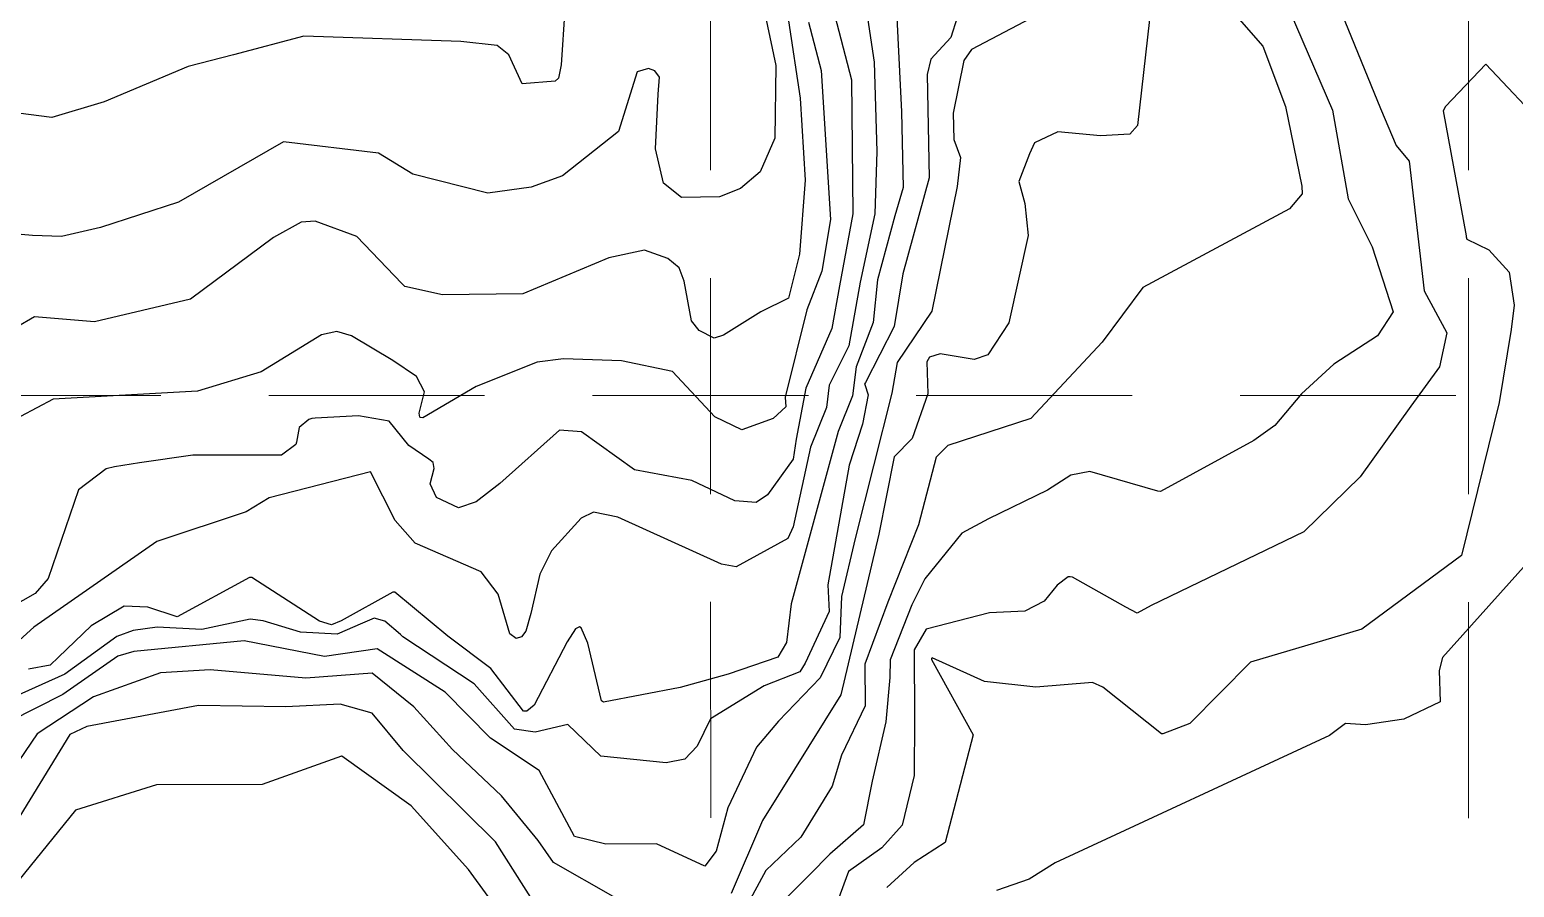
# Model space of a CAD drawing. Header units: inches. Extents: x 2520351 to 2523325, y 7106287 to 7111535.
# Drawn here: x 2520836.4 to 2520939.6, y 7109045.8 to 7109105.4 of the extents above; entities that cross this region are included whole.
import ezdxf

# ---------------------------------------------------------------- set-up
doc = ezdxf.new("R2010")
doc.units = ezdxf.units.IN
doc.header["$MEASUREMENT"] = 0
doc.linetypes.add('DASHED', pattern=[0.75, 0.5, -0.25])
doc.linetypes.add('HIDDEN', pattern=[0.375, 0.25, -0.125])
for name, color, linetype in [('CONTOURS', 35, 'Continuous'), ('GRID', 254, 'DASHED'), ('XPAV-sc1$0$p-foc', 11, 'Continuous')]:
    doc.layers.add(name, color=color, linetype=linetype)

msp = doc.modelspace()

# ---------------------------------------------------------------- linework, layer by layer
at = {"layer": 'CONTOURS'}
for p, q in [((2520886.21, 7109112.91, 745), (2520888.28, 7109102.93, 745)), ((2520921.21, 7109113.18, 735), (2520926.98, 7109099.84, 735)), ((2520925.53, 7109111.65, 734), (2520930.31, 7109099.94, 734)), ((2520902.04, 7109109.87, 739), (2520900.45, 7109104.88, 739)), ((2520896.58, 7109108.39, 740), (2520897.03, 7109099.72, 740)), ((2520917.86, 7109109.16, 736), (2520922.13, 7109104.28, 736)), ((2520914.39, 7109107.37, 737), (2520913.43, 7109098.78, 737)), ((2520873.62, 7109106.82, 746), (2520873.37, 7109102.98, 746)), ((2520892.22, 7109107.01, 742), (2520893.55, 7109101.95, 742)), ((2520894.66, 7109106.26, 741), (2520895.13, 7109103.16, 741)), ((2520905.99, 7109106.2, 738), (2520901.89, 7109104.04, 738)), ((2520889.16, 7109106.04, 744), (2520889.97, 7109100.67, 744)), ((2520890.56, 7109105.96, 743), (2520891.44, 7109102.59, 743)), ((2520855.48, 7109104.97, 746), (2520850.59, 7109103.67, 746)), ((2520866.39, 7109104.61, 746), (2520855.48, 7109104.97, 746)), ((2520868.93, 7109104.32, 746), (2520866.39, 7109104.61, 746)), ((2520869.73, 7109103.69, 746), (2520868.93, 7109104.32, 746)), ((2520900.45, 7109104.88, 739), (2520899.07, 7109103.38, 739)), ((2520922.13, 7109104.28, 736), (2520923.7, 7109100.08, 736)), ((2520850.59, 7109103.67, 746), (2520847.44, 7109102.88, 746)), ((2520870.66, 7109101.66, 746), (2520869.73, 7109103.69, 746)), ((2520895.13, 7109103.16, 741), (2520895.3, 7109096.97, 741)), ((2520899.07, 7109103.38, 739), (2520898.8, 7109102.31, 739)), ((2520901.35, 7109103.28, 738), (2520900.62, 7109099.62, 738)), ((2520901.89, 7109104.04, 738), (2520901.35, 7109103.28, 738)), ((2520847.44, 7109102.88, 746), (2520841.61, 7109100.41, 746)), ((2520873.18, 7109102.05, 746), (2520872.95, 7109101.85, 746)), ((2520873.37, 7109102.98, 746), (2520873.18, 7109102.05, 746)), ((2520878.66, 7109102.51, 745), (2520877.35, 7109098.36, 745)), ((2520879.44, 7109102.73, 745), (2520878.66, 7109102.51, 745)), ((2520879.88, 7109102.56, 745), (2520879.44, 7109102.73, 745)), ((2520880.19, 7109102.13, 745), (2520879.88, 7109102.56, 745)), ((2520880.12, 7109100.94, 745), (2520880.19, 7109102.13, 745)), ((2520888.28, 7109102.93, 745), (2520888.22, 7109097.88, 745)), ((2520891.44, 7109102.59, 743), (2520892.09, 7109092.23, 743)), ((2520898.8, 7109102.31, 739), (2520898.94, 7109095.13, 739)), ((2520937.63, 7109103.02, 733), (2520934.83, 7109100.1, 733)), ((2520943.9, 7109096.39, 733), (2520937.63, 7109103.02, 733)), ((2520872.95, 7109101.85, 746), (2520870.66, 7109101.66, 746)), ((2520893.55, 7109101.95, 742), (2520893.63, 7109092.64, 742)), ((2520841.61, 7109100.41, 746), (2520837.98, 7109099.32, 746)), ((2520879.93, 7109097.14, 745), (2520880.12, 7109100.94, 745)), ((2520889.97, 7109100.67, 744), (2520890.33, 7109094.97, 744)), ((2520923.7, 7109100.08, 736), (2520924.85, 7109094.55, 736)), ((2520930.31, 7109099.94, 734), (2520931.39, 7109097.39, 734)), ((2520934.83, 7109100.1, 733), (2520934.67, 7109099.78, 733)), ((2520837.98, 7109099.32, 746), (2520833.57, 7109099.89, 746)), ((2520897.03, 7109099.72, 740), (2520897.13, 7109094.47, 740)), ((2520900.62, 7109099.62, 738), (2520900.65, 7109097.8, 738)), ((2520926.98, 7109099.84, 735), (2520928.07, 7109093.68, 735)), ((2520934.67, 7109099.78, 733), (2520936.26, 7109091.1, 733)), ((2520877.35, 7109098.36, 745), (2520873.45, 7109095.28, 745)), ((2520888.22, 7109097.88, 745), (2520887.2, 7109095.55, 745)), ((2520907.89, 7109098.32, 737), (2520906.27, 7109097.56, 737)), ((2520910.84, 7109098.05, 737), (2520907.89, 7109098.32, 737)), ((2520912.89, 7109098.16, 737), (2520910.84, 7109098.05, 737)), ((2520913.43, 7109098.78, 737), (2520912.89, 7109098.16, 737)), ((2520854.06, 7109097.64, 745), (2520846.77, 7109093.45, 745)), ((2520860.67, 7109096.84, 745), (2520854.06, 7109097.64, 745)), ((2520880.49, 7109094.77, 745), (2520879.93, 7109097.14, 745)), ((2520895.3, 7109096.97, 741), (2520895.17, 7109092.64, 741)), ((2520900.65, 7109097.8, 738), (2520901.11, 7109096.55, 738)), ((2520906.27, 7109097.56, 737), (2520905.92, 7109096.8, 737)), ((2520931.39, 7109097.39, 734), (2520932.3, 7109096.3, 734)), ((2520863.05, 7109095.4, 745), (2520860.67, 7109096.84, 745)), ((2520901.11, 7109096.55, 738), (2520900.9, 7109094.53, 738)), ((2520905.92, 7109096.8, 737), (2520905.18, 7109094.89, 737)), ((2520932.3, 7109096.3, 734), (2520933.34, 7109087.28, 734)), ((2520868.27, 7109094.06, 745), (2520863.05, 7109095.4, 745)), ((2520873.45, 7109095.28, 745), (2520871.28, 7109094.49, 745)), ((2520887.2, 7109095.55, 745), (2520885.83, 7109094.39, 745)), ((2520890.33, 7109094.97, 744), (2520889.92, 7109089.84, 744)), ((2520898.94, 7109095.13, 739), (2520897.11, 7109088.47, 739)), ((2520905.18, 7109094.89, 737), (2520905.59, 7109093.36, 737)), ((2520871.28, 7109094.49, 745), (2520868.27, 7109094.06, 745)), ((2520881.72, 7109093.76, 745), (2520880.49, 7109094.77, 745)), ((2520884.37, 7109093.81, 745), (2520881.72, 7109093.76, 745)), ((2520885.83, 7109094.39, 745), (2520884.37, 7109093.81, 745)), ((2520897.13, 7109094.47, 740), (2520896.56, 7109092.5, 740)), ((2520900.9, 7109094.53, 738), (2520899.13, 7109085.87, 738)), ((2520924.86, 7109094.02, 736), (2520923.98, 7109092.99, 736)), ((2520924.85, 7109094.55, 736), (2520924.86, 7109094.02, 736)), ((2520846.77, 7109093.45, 745), (2520841.35, 7109091.68, 745)), ((2520905.59, 7109093.36, 737), (2520905.82, 7109091.14, 737)), ((2520923.98, 7109092.99, 736), (2520913.8, 7109087.51, 736)), ((2520928.07, 7109093.68, 735), (2520929.73, 7109090.34, 735)), ((2520855.3, 7109092.06, 744), (2520853.38, 7109091, 744)), ((2520856.27, 7109092.13, 744), (2520855.3, 7109092.06, 744)), ((2520859.16, 7109091.05, 744), (2520856.27, 7109092.13, 744)), ((2520892.09, 7109092.23, 743), (2520891.49, 7109088.66, 743)), ((2520893.63, 7109092.64, 742), (2520892.71, 7109087.64, 742)), ((2520895.17, 7109092.64, 741), (2520894.15, 7109087.88, 741)), ((2520896.56, 7109092.5, 740), (2520895.36, 7109088.04, 740)), ((2520836.63, 7109091.13, 745), (2520835.3, 7109091.24, 745)), ((2520838.64, 7109091.07, 745), (2520836.63, 7109091.13, 745)), ((2520841.35, 7109091.68, 745), (2520838.64, 7109091.07, 745)), ((2520853.38, 7109091, 744), (2520847.6, 7109086.7, 744)), ((2520862.3, 7109087.8, 744), (2520859.16, 7109091.05, 744)), ((2520905.82, 7109091.14, 737), (2520904.49, 7109085.07, 737)), ((2520936.26, 7109091.1, 733), (2520936.27, 7109091.03, 733)), ((2520936.27, 7109091.03, 733), (2520936.3, 7109090.88, 733)), ((2520936.3, 7109090.88, 733), (2520937.84, 7109090.13, 733)), ((2520879.16, 7109090.11, 744), (2520876.69, 7109089.57, 744)), ((2520880.79, 7109089.52, 744), (2520879.16, 7109090.11, 744)), ((2520889.92, 7109089.84, 744), (2520889.17, 7109086.78, 744)), ((2520929.73, 7109090.34, 735), (2520931.19, 7109085.82, 735)), ((2520937.84, 7109090.13, 733), (2520939.25, 7109088.58, 733)), ((2520876.69, 7109089.57, 744), (2520870.7, 7109087.08, 744)), ((2520881.56, 7109088.89, 744), (2520880.79, 7109089.52, 744)), ((2520881.92, 7109087.95, 744), (2520881.56, 7109088.89, 744)), ((2520891.49, 7109088.66, 743), (2520890.43, 7109085.97, 743)), ((2520862.5, 7109087.58, 744), (2520862.3, 7109087.8, 744)), ((2520865.12, 7109087.01, 744), (2520862.5, 7109087.58, 744)), ((2520882.42, 7109085.19, 744), (2520881.92, 7109087.95, 744)), ((2520892.71, 7109087.64, 742), (2520892.18, 7109084.67, 742)), ((2520894.15, 7109087.88, 741), (2520893.35, 7109083.46, 741)), ((2520895.36, 7109088.04, 740), (2520895.06, 7109085.09, 740)), ((2520897.11, 7109088.47, 739), (2520896.51, 7109084.8, 739)), ((2520939.25, 7109088.58, 733), (2520939.6, 7109086.29, 733)), ((2520847.6, 7109086.7, 744), (2520840.93, 7109085.12, 744)), ((2520870.7, 7109087.08, 744), (2520865.12, 7109087.01, 744)), ((2520889.17, 7109086.78, 744), (2520887.25, 7109085.82, 744)), ((2520913.8, 7109087.51, 736), (2520910.97, 7109083.71, 736)), ((2520933.34, 7109087.28, 734), (2520934.91, 7109084.37, 734)), ((2520887.25, 7109085.82, 744), (2520884.65, 7109084.21, 744)), ((2520890.43, 7109085.97, 743), (2520888.93, 7109079.89, 743)), ((2520899.13, 7109085.87, 738), (2520896.71, 7109082.31, 738)), ((2520931.19, 7109085.82, 735), (2520930.1, 7109084.16, 735)), ((2520939.6, 7109086.29, 733), (2520939.39, 7109084.59, 733)), ((2520836.77, 7109085.49, 744), (2520828.58, 7109080.73, 744)), ((2520840.93, 7109085.12, 744), (2520836.77, 7109085.49, 744)), ((2520857.77, 7109084.46, 743), (2520856.71, 7109084.23, 743)), ((2520858.79, 7109084.17, 743), (2520857.77, 7109084.46, 743)), ((2520882.96, 7109084.53, 744), (2520882.42, 7109085.19, 744)), ((2520883.99, 7109084, 744), (2520882.96, 7109084.53, 744)), ((2520892.18, 7109084.67, 742), (2520890.37, 7109080.52, 742)), ((2520895.06, 7109085.09, 740), (2520893.87, 7109082.01, 740)), ((2520896.51, 7109084.8, 739), (2520894.52, 7109080.92, 739)), ((2520904.49, 7109085.07, 737), (2520903.01, 7109082.85, 737)), ((2520939.39, 7109084.59, 733), (2520938.56, 7109079.52, 733)), ((2520856.71, 7109084.23, 743), (2520852.52, 7109081.65, 743)), ((2520861.67, 7109082.44, 743), (2520858.79, 7109084.17, 743)), ((2520884.65, 7109084.21, 744), (2520883.99, 7109084, 744)), ((2520893.35, 7109083.46, 741), (2520892, 7109080.73, 741)), ((2520910.97, 7109083.71, 736), (2520906.01, 7109078.41, 736)), ((2520930.1, 7109084.16, 735), (2520927.07, 7109082.2, 735)), ((2520934.91, 7109084.37, 734), (2520934.42, 7109082.01, 734)), ((2520863.31, 7109081.34, 743), (2520861.67, 7109082.44, 743)), ((2520873.52, 7109082.56, 743), (2520871.71, 7109082.32, 743)), ((2520877.55, 7109082.42, 743), (2520873.52, 7109082.56, 743)), ((2520881.1, 7109081.67, 743), (2520877.55, 7109082.42, 743)), ((2520898.97, 7109082.68, 737), (2520898.77, 7109082.35, 737)), ((2520899.7, 7109082.91, 737), (2520898.97, 7109082.68, 737)), ((2520902.06, 7109082.52, 737), (2520899.7, 7109082.91, 737)), ((2520903.01, 7109082.85, 737), (2520902.06, 7109082.52, 737)), ((2520852.52, 7109081.65, 743), (2520848.1, 7109080.32, 743)), ((2520871.71, 7109082.32, 743), (2520867.46, 7109080.64, 743)), ((2520884.04, 7109078.54, 743), (2520881.1, 7109081.67, 743)), ((2520893.87, 7109082.01, 740), (2520893.62, 7109079.98, 740)), ((2520896.71, 7109082.31, 738), (2520896.34, 7109080.18, 738)), ((2520898.77, 7109082.35, 737), (2520898.85, 7109080.13, 737)), ((2520927.07, 7109082.2, 735), (2520924.83, 7109080.14, 735)), ((2520934.42, 7109082.01, 734), (2520932.41, 7109079.28, 734)), ((2520863.86, 7109080.26, 743), (2520863.31, 7109081.34, 743)), ((2520867.46, 7109080.64, 743), (2520863.75, 7109078.47, 743)), ((2520890.37, 7109080.52, 742), (2520889.7, 7109076.97, 742)), ((2520892, 7109080.73, 741), (2520891.81, 7109079.18, 741)), ((2520894.52, 7109080.92, 739), (2520894.46, 7109080.8, 739)), ((2520894.46, 7109080.8, 739), (2520894.47, 7109080.78, 739)), ((2520894.47, 7109080.78, 739), (2520894.71, 7109080.05, 739)), ((2520838.07, 7109079.77, 743), (2520835.79, 7109078.55, 743)), ((2520848.1, 7109080.32, 743), (2520838.07, 7109079.77, 743)), ((2520863.5, 7109078.78, 743), (2520863.86, 7109080.26, 743)), ((2520888.93, 7109079.89, 743), (2520888.99, 7109079.22, 743)), ((2520893.62, 7109079.98, 740), (2520892.61, 7109077.52, 740)), ((2520896.34, 7109080.18, 738), (2520893.81, 7109070.09, 738)), ((2520894.71, 7109080.05, 739), (2520894.32, 7109078.03, 739)), ((2520898.85, 7109080.13, 737), (2520897.77, 7109077.02, 737)), ((2520924.83, 7109080.14, 735), (2520922.96, 7109077.92, 735)), ((2520938.56, 7109079.52, 733), (2520935.94, 7109068.91, 733)), ((2520855.84, 7109078.34, 742), (2520855.16, 7109077.79, 742)), ((2520856.05, 7109078.41, 742), (2520855.84, 7109078.34, 742)), ((2520856.28, 7109078.45, 742), (2520856.05, 7109078.41, 742)), ((2520859.29, 7109078.59, 742), (2520856.28, 7109078.45, 742)), ((2520861.41, 7109078.24, 742), (2520859.29, 7109078.59, 742)), ((2520863.54, 7109078.52, 743), (2520863.5, 7109078.78, 743)), ((2520863.59, 7109078.48, 743), (2520863.54, 7109078.52, 743)), ((2520863.75, 7109078.47, 743), (2520863.59, 7109078.48, 743)), ((2520885.92, 7109077.63, 743), (2520884.04, 7109078.54, 743)), ((2520888.11, 7109078.41, 743), (2520885.92, 7109077.63, 743)), ((2520888.99, 7109079.22, 743), (2520888.11, 7109078.41, 743)), ((2520891.81, 7109079.18, 741), (2520890.69, 7109076.42, 741)), ((2520906.01, 7109078.41, 736), (2520900.24, 7109076.54, 736)), ((2520932.41, 7109079.28, 734), (2520928.9, 7109074.37, 734)), ((2520855.16, 7109077.79, 742), (2520854.97, 7109076.78, 742)), ((2520862.78, 7109076.54, 742), (2520861.41, 7109078.24, 742)), ((2520873.25, 7109077.6, 742), (2520869.1, 7109073.9, 742)), ((2520874.78, 7109077.5, 742), (2520873.25, 7109077.6, 742)), ((2520878.47, 7109074.84, 742), (2520874.78, 7109077.5, 742)), ((2520892.61, 7109077.52, 740), (2520889.36, 7109065.53, 740)), ((2520894.32, 7109078.03, 739), (2520893.39, 7109075.18, 739)), ((2520922.96, 7109077.92, 735), (2520921.5, 7109076.88, 735)), ((2520854.92, 7109076.61, 742), (2520853.94, 7109075.88, 742)), ((2520854.97, 7109076.78, 742), (2520854.92, 7109076.61, 742)), ((2520864.16, 7109075.59, 742), (2520862.78, 7109076.54, 742)), ((2520889.7, 7109076.97, 742), (2520889.48, 7109075.58, 742)), ((2520890.69, 7109076.42, 741), (2520889.5, 7109070.9, 741)), ((2520897.77, 7109077.02, 737), (2520896.51, 7109075.76, 737)), ((2520900.24, 7109076.54, 736), (2520899.43, 7109075.74, 736)), ((2520921.5, 7109076.88, 735), (2520915.01, 7109073.34, 735)), ((2520844.07, 7109075.34, 742), (2520842.33, 7109075.07, 742)), ((2520847.76, 7109075.88, 742), (2520844.07, 7109075.34, 742)), ((2520853.94, 7109075.88, 742), (2520847.76, 7109075.88, 742)), ((2520864.47, 7109075.37, 742), (2520864.16, 7109075.59, 742)), ((2520864.53, 7109074.95, 742), (2520864.47, 7109075.37, 742)), ((2520889.48, 7109075.58, 742), (2520887.7, 7109073.12, 742)), ((2520893.39, 7109075.18, 739), (2520891.91, 7109066.87, 739)), ((2520896.51, 7109075.76, 737), (2520895.44, 7109070.39, 737)), ((2520899.43, 7109075.74, 736), (2520898.2, 7109071.02, 736)), ((2520841.74, 7109074.91, 742), (2520839.83, 7109073.47, 742)), ((2520842.33, 7109075.07, 742), (2520841.74, 7109074.91, 742)), ((2520860.12, 7109074.72, 741), (2520853.07, 7109072.91, 741)), ((2520861.83, 7109071.33, 741), (2520860.12, 7109074.72, 741)), ((2520864.26, 7109073.88, 742), (2520864.53, 7109074.95, 742)), ((2520882.44, 7109074.11, 742), (2520878.47, 7109074.84, 742)), ((2520908.8, 7109074.47, 735), (2520907.16, 7109073.43, 735)), ((2520910.11, 7109074.74, 735), (2520908.8, 7109074.47, 735)), ((2520914.84, 7109073.36, 735), (2520910.11, 7109074.74, 735)), ((2520928.9, 7109074.37, 734), (2520924.99, 7109070.55, 734)), ((2520839.83, 7109073.47, 742), (2520837.71, 7109067.3, 742)), ((2520864.71, 7109072.92, 742), (2520864.26, 7109073.88, 742)), ((2520869.1, 7109073.9, 742), (2520867.47, 7109072.63, 742)), ((2520885.43, 7109072.7, 742), (2520882.44, 7109074.11, 742)), ((2520887.7, 7109073.12, 742), (2520886.92, 7109072.57, 742)), ((2520907.16, 7109073.43, 735), (2520903.06, 7109071.44, 735)), ((2520915.01, 7109073.34, 735), (2520914.84, 7109073.36, 735)), ((2520853.07, 7109072.91, 741), (2520851.47, 7109071.94, 741)), ((2520866.23, 7109072.22, 742), (2520864.71, 7109072.92, 742)), ((2520867.47, 7109072.63, 742), (2520866.23, 7109072.22, 742)), ((2520886.92, 7109072.57, 742), (2520885.43, 7109072.7, 742)), ((2520851.47, 7109071.94, 741), (2520845.26, 7109069.88, 741)), ((2520863.23, 7109069.75, 741), (2520861.83, 7109071.33, 741)), ((2520874.75, 7109071.49, 741), (2520872.7, 7109069.22, 741)), ((2520875.61, 7109071.92, 741), (2520874.75, 7109071.49, 741)), ((2520877.3, 7109071.56, 741), (2520875.61, 7109071.92, 741)), ((2520884.51, 7109068.3, 741), (2520877.3, 7109071.56, 741)), ((2520903.06, 7109071.44, 735), (2520901.22, 7109070.45, 735)), ((2520889.12, 7109070.07, 741), (2520885.53, 7109068.11, 741)), ((2520889.5, 7109070.9, 741), (2520889.12, 7109070.07, 741)), ((2520895.44, 7109070.39, 737), (2520892.81, 7109059.23, 737)), ((2520893.81, 7109070.09, 738), (2520892.84, 7109066.06, 738)), ((2520898.2, 7109071.02, 736), (2520896.07, 7109065.66, 736)), ((2520901.22, 7109070.45, 735), (2520898.64, 7109067.27, 735)), ((2520924.99, 7109070.55, 734), (2520914.37, 7109065.42, 734)), ((2520845.26, 7109069.88, 741), (2520836.71, 7109063.92, 741)), ((2520867.81, 7109067.76, 741), (2520863.23, 7109069.75, 741)), ((2520872.7, 7109069.22, 741), (2520871.88, 7109067.6, 741)), ((2520941.89, 7109069.94, 732), (2520934.62, 7109061.81, 732)), ((2520885.53, 7109068.11, 741), (2520884.51, 7109068.3, 741)), ((2520935.94, 7109068.91, 733), (2520929.01, 7109063.78, 733)), ((2520837.71, 7109067.3, 742), (2520836.82, 7109066.26, 742)), ((2520851.71, 7109067.36, 740), (2520846.69, 7109064.64, 740)), ((2520851.88, 7109067.38, 740), (2520851.71, 7109067.36, 740)), ((2520856.57, 7109064.33, 740), (2520851.88, 7109067.38, 740)), ((2520869, 7109066.21, 741), (2520867.81, 7109067.76, 741)), ((2520871.88, 7109067.6, 741), (2520871.27, 7109064.86, 741)), ((2520898.64, 7109067.27, 735), (2520897.73, 7109065.47, 735)), ((2520908.6, 7109067.42, 734), (2520907.83, 7109066.84, 734)), ((2520908.75, 7109067.42, 734), (2520908.6, 7109067.42, 734)), ((2520908.9, 7109067.39, 734), (2520908.75, 7109067.42, 734)), ((2520912.62, 7109065.31, 734), (2520908.9, 7109067.39, 734)), ((2520836.82, 7109066.26, 742), (2520834.22, 7109064.81, 742)), ((2520861.66, 7109066.36, 740), (2520858.08, 7109064.36, 740)), ((2520861.8, 7109066.35, 740), (2520861.66, 7109066.36, 740)), ((2520865.49, 7109063.29, 740), (2520861.8, 7109066.35, 740)), ((2520869.8, 7109063.45, 741), (2520869, 7109066.21, 741)), ((2520891.91, 7109066.87, 739), (2520891.99, 7109065, 739)), ((2520892.84, 7109066.06, 738), (2520892.73, 7109063.2, 738)), ((2520907.83, 7109066.84, 734), (2520906.93, 7109065.73, 734)), ((2520843, 7109065.39, 740), (2520840.71, 7109064.01, 740)), ((2520844.63, 7109065.32, 740), (2520843, 7109065.39, 740)), ((2520846.69, 7109064.64, 740), (2520844.63, 7109065.32, 740)), ((2520871.27, 7109064.86, 741), (2520870.91, 7109063.65, 741)), ((2520889.36, 7109065.53, 740), (2520889.03, 7109062.85, 740)), ((2520891.99, 7109065, 739), (2520890.33, 7109061.41, 739)), ((2520896.07, 7109065.66, 736), (2520894.47, 7109061.35, 736)), ((2520897.73, 7109065.47, 735), (2520896.24, 7109061.66, 735)), ((2520903.14, 7109064.91, 734), (2520898.73, 7109063.78, 734)), ((2520905.6, 7109065.04, 734), (2520903.14, 7109064.91, 734)), ((2520906.93, 7109065.73, 734), (2520905.6, 7109065.04, 734)), ((2520913.4, 7109064.89, 734), (2520912.62, 7109065.31, 734)), ((2520914.37, 7109065.42, 734), (2520913.4, 7109064.89, 734)), ((2520836.71, 7109063.92, 741), (2520832.66, 7109060.29, 741)), ((2520840.71, 7109064.01, 740), (2520838.44, 7109061.84, 740)), ((2520845.29, 7109063.92, 739), (2520843.62, 7109063.68, 739)), ((2520848.39, 7109063.76, 739), (2520845.29, 7109063.92, 739)), ((2520851.76, 7109064.48, 739), (2520848.39, 7109063.76, 739)), ((2520852.65, 7109064.35, 739), (2520851.76, 7109064.48, 739)), ((2520855.24, 7109063.58, 739), (2520852.65, 7109064.35, 739)), ((2520857.41, 7109064.08, 740), (2520856.57, 7109064.33, 740)), ((2520858.08, 7109064.36, 740), (2520857.41, 7109064.08, 740)), ((2520859.55, 7109064.2, 739), (2520857.81, 7109063.44, 739)), ((2520860.36, 7109064.54, 739), (2520859.55, 7109064.2, 739)), ((2520861.11, 7109064.34, 739), (2520860.36, 7109064.54, 739)), ((2520862.19, 7109063.4, 739), (2520861.11, 7109064.34, 739)), ((2520874.63, 7109063.94, 740), (2520874.36, 7109063.81, 740)), ((2520874.75, 7109063.88, 740), (2520874.63, 7109063.94, 740)), ((2520875.22, 7109062.8, 740), (2520874.75, 7109063.88, 740)), ((2520842.48, 7109063.27, 739), (2520838.88, 7109060.65, 739)), ((2520843.62, 7109063.68, 739), (2520842.48, 7109063.27, 739)), ((2520851.34, 7109062.96, 738), (2520843.67, 7109062.22, 738)), ((2520856.92, 7109061.88, 738), (2520851.34, 7109062.96, 738)), ((2520857.81, 7109063.44, 739), (2520855.24, 7109063.58, 739)), ((2520862.36, 7109063.25, 739), (2520862.19, 7109063.4, 739)), ((2520867.33, 7109059.98, 739), (2520862.36, 7109063.25, 739)), ((2520868.48, 7109061.05, 740), (2520865.49, 7109063.29, 740)), ((2520870.25, 7109063.13, 741), (2520869.8, 7109063.45, 741)), ((2520870.6, 7109063.24, 741), (2520870.25, 7109063.13, 741)), ((2520870.91, 7109063.65, 741), (2520870.6, 7109063.24, 741)), ((2520873.78, 7109062.91, 740), (2520871.48, 7109058.51, 740)), ((2520874.36, 7109063.81, 740), (2520873.78, 7109062.91, 740)), ((2520876.16, 7109058.81, 740), (2520875.22, 7109062.8, 740)), ((2520889.03, 7109062.85, 740), (2520888.43, 7109061.84, 740)), ((2520892.73, 7109063.2, 738), (2520891.37, 7109060.4, 738)), ((2520898.73, 7109063.78, 734), (2520897.89, 7109062.34, 734)), ((2520929.01, 7109063.78, 733), (2520921.28, 7109061.49, 733)), ((2520838.44, 7109061.84, 740), (2520837.85, 7109061.27, 740)), ((2520842.55, 7109061.91, 738), (2520838.74, 7109059.25, 738)), ((2520843.67, 7109062.22, 738), (2520842.55, 7109061.91, 738)), ((2520860.58, 7109062.42, 738), (2520856.92, 7109061.88, 738)), ((2520865.3, 7109059.41, 738), (2520860.58, 7109062.42, 738)), ((2520888.43, 7109061.84, 740), (2520884.97, 7109060.65, 740)), ((2520897.89, 7109062.34, 734), (2520897.93, 7109057.6, 734)), ((2520899.15, 7109061.79, 733), (2520899.11, 7109061.75, 733)), ((2520902.79, 7109060.14, 733), (2520899.15, 7109061.79, 733)), ((2520934.62, 7109061.81, 732), (2520934.38, 7109060.9, 732)), ((2520837.85, 7109061.27, 740), (2520836.35, 7109061.01, 740)), ((2520845.53, 7109060.75, 737), (2520840.86, 7109059.09, 737)), ((2520848.97, 7109060.96, 737), (2520845.53, 7109060.75, 737)), ((2520855.63, 7109060.37, 737), (2520848.97, 7109060.96, 737)), ((2520860.23, 7109060.73, 737), (2520855.63, 7109060.37, 737)), ((2520863.13, 7109058.38, 737), (2520860.23, 7109060.73, 737)), ((2520870.76, 7109058.09, 740), (2520868.48, 7109061.05, 740)), ((2520889.96, 7109060.82, 739), (2520887.48, 7109059.84, 739)), ((2520890.33, 7109061.41, 739), (2520889.96, 7109060.82, 739)), ((2520894.47, 7109061.35, 736), (2520894.5, 7109058.45, 736)), ((2520896.24, 7109061.66, 735), (2520896.2, 7109060.43, 735)), ((2520899.11, 7109061.75, 733), (2520899.11, 7109061.68, 733)), ((2520899.11, 7109061.68, 733), (2520902, 7109056.43, 733)), ((2520921.28, 7109061.49, 733), (2520917.06, 7109057.22, 733)), ((2520934.38, 7109060.9, 732), (2520934.45, 7109058.74, 732)), ((2520838.88, 7109060.65, 739), (2520835.21, 7109059.01, 739)), ((2520870.13, 7109056.83, 739), (2520867.33, 7109059.98, 739)), ((2520881.64, 7109059.74, 740), (2520876.31, 7109058.72, 740)), ((2520884.97, 7109060.65, 740), (2520881.64, 7109059.74, 740)), ((2520887.48, 7109059.84, 739), (2520883.75, 7109057.55, 739)), ((2520891.37, 7109060.4, 738), (2520888.47, 7109057.39, 738)), ((2520896.2, 7109060.43, 735), (2520895.94, 7109057.35, 735)), ((2520906.35, 7109059.75, 733), (2520902.79, 7109060.14, 733)), ((2520910.29, 7109060.07, 733), (2520906.35, 7109059.75, 733)), ((2520911.01, 7109059.76, 733), (2520910.29, 7109060.07, 733)), ((2520915.09, 7109056.52, 733), (2520911.01, 7109059.76, 733)), ((2520838.74, 7109059.25, 738), (2520835.02, 7109057.37, 738)), ((2520840.86, 7109059.09, 737), (2520836.95, 7109056.52, 737)), ((2520868.46, 7109056.21, 738), (2520865.3, 7109059.41, 738)), ((2520876.31, 7109058.72, 740), (2520876.16, 7109058.81, 740)), ((2520892.81, 7109059.23, 737), (2520887.36, 7109050.5, 737)), ((2520934.45, 7109058.74, 732), (2520931.94, 7109057.54, 732)), ((2520848.17, 7109058.48, 736), (2520840.41, 7109057.02, 736)), ((2520854.23, 7109058.39, 736), (2520848.17, 7109058.48, 736)), ((2520858.01, 7109058.56, 736), (2520854.23, 7109058.39, 736)), ((2520860.23, 7109057.94, 736), (2520858.01, 7109058.56, 736)), ((2520862.38, 7109055.35, 736), (2520860.23, 7109057.94, 736)), ((2520865.81, 7109055.43, 737), (2520863.13, 7109058.38, 737)), ((2520870.97, 7109058.08, 740), (2520870.76, 7109058.09, 740)), ((2520871.48, 7109058.51, 740), (2520870.97, 7109058.08, 740)), ((2520894.5, 7109058.45, 736), (2520892.86, 7109055.02, 736)), ((2520840.41, 7109057.02, 736), (2520839.21, 7109056.46, 736)), ((2520871.56, 7109056.62, 739), (2520870.13, 7109056.83, 739)), ((2520873.84, 7109057.16, 739), (2520871.56, 7109056.62, 739)), ((2520876.12, 7109054.95, 739), (2520873.84, 7109057.16, 739)), ((2520883.75, 7109057.55, 739), (2520882.81, 7109055.66, 739)), ((2520888.47, 7109057.39, 738), (2520886.94, 7109055.59, 738)), ((2520895.94, 7109057.35, 735), (2520894.97, 7109053.22, 735)), ((2520897.93, 7109057.6, 734), (2520897.91, 7109053.62, 734)), ((2520917.06, 7109057.22, 733), (2520915.18, 7109056.52, 733)), ((2520927.88, 7109057.22, 732), (2520926.77, 7109056.4, 732)), ((2520929.26, 7109057.14, 732), (2520927.88, 7109057.22, 732)), ((2520931.94, 7109057.54, 732), (2520929.26, 7109057.14, 732)), ((2520836.95, 7109056.52, 737), (2520835.23, 7109053.98, 737)), ((2520839.21, 7109056.46, 736), (2520835.75, 7109050.8, 736)), ((2520871.83, 7109053.96, 738), (2520868.46, 7109056.21, 738)), ((2520882.81, 7109055.66, 739), (2520881.97, 7109054.76, 739)), ((2520886.94, 7109055.59, 738), (2520884.96, 7109051.36, 738)), ((2520902, 7109056.43, 733), (2520900.06, 7109048.96, 733)), ((2520926.77, 7109056.4, 732), (2520907.69, 7109047.54, 732)), ((2520915.16, 7109056.52, 733), (2520915.09, 7109056.52, 733)), ((2520915.18, 7109056.52, 733), (2520915.16, 7109056.52, 733)), ((2520858.1, 7109054.95, 735), (2520852.58, 7109052.98, 735)), ((2520858.13, 7109054.95, 735), (2520858.1, 7109054.95, 735)), ((2520862.95, 7109051.5, 735), (2520858.13, 7109054.95, 735)), ((2520868.8, 7109049, 736), (2520862.38, 7109055.35, 736)), ((2520869.22, 7109052.2, 737), (2520865.81, 7109055.43, 737)), ((2520880.67, 7109054.49, 739), (2520876.12, 7109054.95, 739)), ((2520881.97, 7109054.76, 739), (2520880.67, 7109054.49, 739)), ((2520892.86, 7109055.02, 736), (2520892.19, 7109052.88, 736)), ((2520874.29, 7109049.38, 738), (2520871.83, 7109053.96, 738)), ((2520897.91, 7109053.62, 734), (2520897.07, 7109050.17, 734)), ((2520845.24, 7109052.97, 735), (2520839.61, 7109051.21, 735)), ((2520852.58, 7109052.98, 735), (2520845.24, 7109052.97, 735)), ((2520892.19, 7109052.88, 736), (2520890.03, 7109049.33, 736)), ((2520894.97, 7109053.22, 735), (2520894.37, 7109050.19, 735)), ((2520866.92, 7109047.09, 735), (2520862.95, 7109051.5, 735)), ((2520871.76, 7109049.11, 737), (2520869.22, 7109052.2, 737)), ((2520839.61, 7109051.21, 735), (2520835.28, 7109045.87, 735)), ((2520884.96, 7109051.36, 738), (2520884.13, 7109048.36, 738)), ((2520887.36, 7109050.5, 737), (2520885.19, 7109045.43, 737)), ((2520876.46, 7109048.84, 738), (2520874.29, 7109049.38, 738)), ((2520894.37, 7109050.19, 735), (2520892.04, 7109048.14, 735)), ((2520897.07, 7109050.17, 734), (2520895.66, 7109048.6, 734)), ((2520871.54, 7109044.71, 736), (2520868.8, 7109049, 736)), ((2520872.83, 7109047.58, 737), (2520871.76, 7109049.11, 737)), ((2520879.99, 7109048.87, 738), (2520876.46, 7109048.84, 738)), ((2520883.36, 7109047.31, 738), (2520879.99, 7109048.87, 738)), ((2520884.13, 7109048.36, 738), (2520883.36, 7109047.31, 738)), ((2520890.03, 7109049.33, 736), (2520887.58, 7109047.02, 736)), ((2520895.66, 7109048.6, 734), (2520893.34, 7109046.95, 734)), ((2520900.06, 7109048.96, 733), (2520897.91, 7109047.57, 733)), ((2520876.97, 7109045.22, 737), (2520872.83, 7109047.58, 737)), ((2520892.04, 7109048.14, 735), (2520890.66, 7109046.74, 735)), ((2520897.91, 7109047.57, 733), (2520896, 7109045.83, 733)), ((2520907.69, 7109047.54, 732), (2520905.9, 7109046.42, 732)), ((2520869.51, 7109043.56, 735), (2520866.92, 7109047.09, 735)), ((2520887.58, 7109047.02, 736), (2520885.58, 7109043.32, 736)), ((2520890.66, 7109046.74, 735), (2520888.98, 7109045.07, 735)), ((2520893.34, 7109046.95, 734), (2520892.59, 7109044.94, 734)), ((2520905.9, 7109046.42, 732), (2520903.62, 7109045.63, 732))]:
    msp.add_line(p, q, dxfattribs=at)
at = {"layer": 'GRID', "color": 252, "linetype": 'HIDDEN', "lineweight": 0, "ltscale": 60}
for p, q in [((2520936.61, 7106553.16), (2520936.38, 7109604.62)), ((2520884.44, 7106553.17), (2520883.61, 7109604.21)), ((2520673.05, 7109080.01), (2522673.45, 7109080.01))]:
    msp.add_line(p, q, dxfattribs=at)
at = {"layer": 'XPAV-sc1$0$p-foc', "color": 7}
msp.add_arc((2521837.71, 7110047.84), 1487, 271.16849, 271.16849, dxfattribs=at)

doc.saveas('drawing.dxf')
